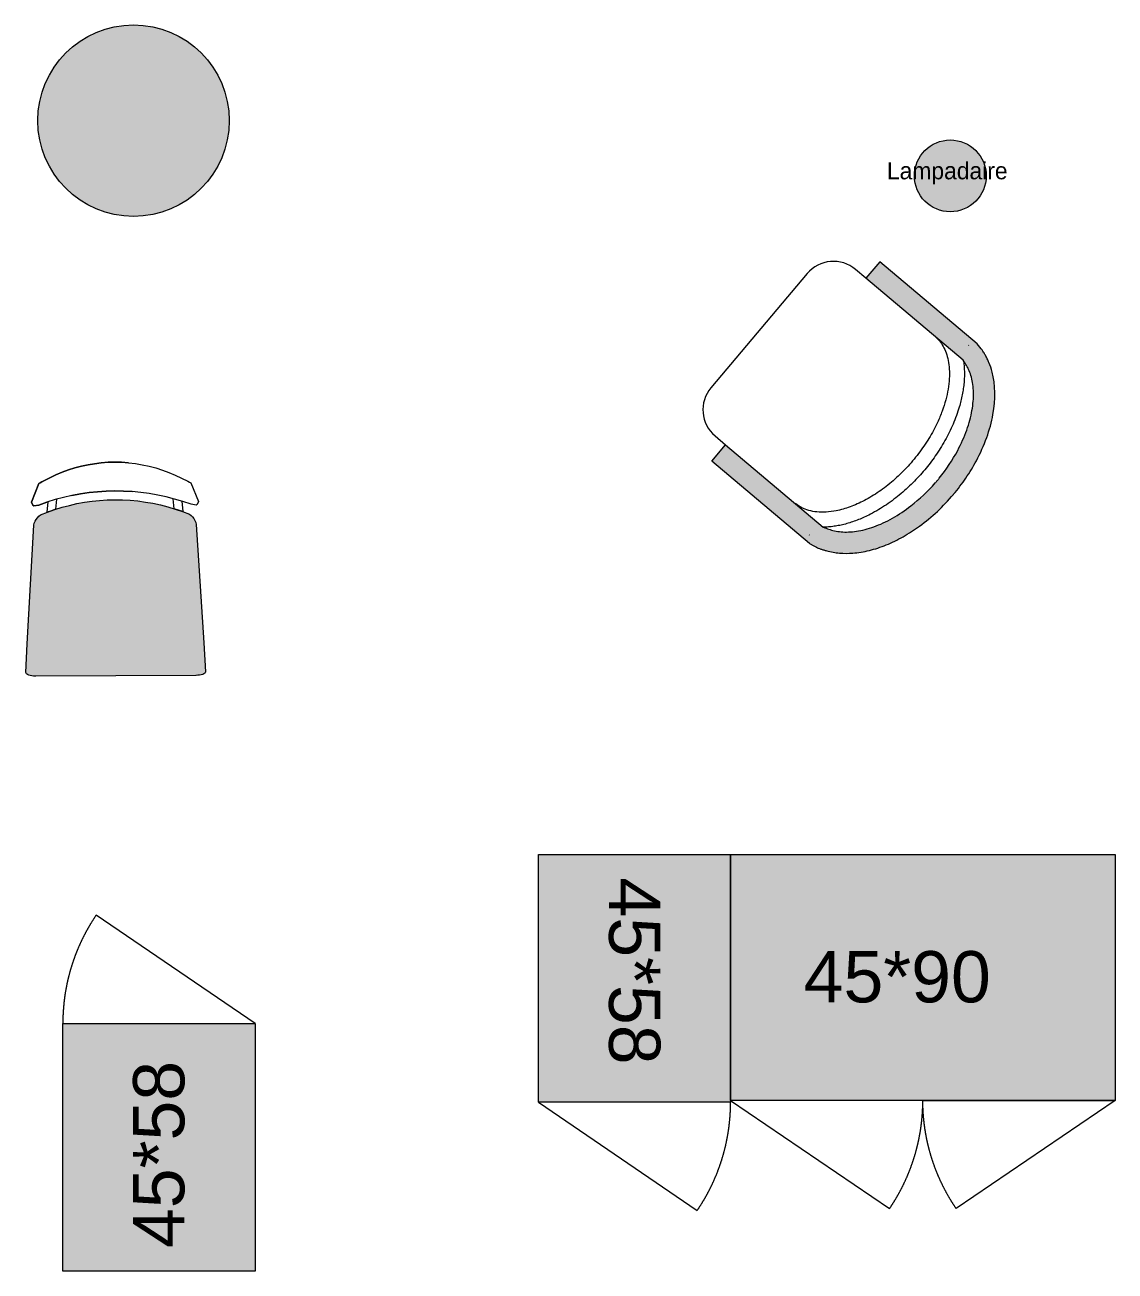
# Model space of a CAD drawing. Header units: metres. Extents: x -159911 to 166640, y -24366 to 155832.
# Drawn here: x -147226 to -121708, y 91900 to 121076 of the extents above; entities that cross this region are included whole.
import ezdxf

# ---------------------------------------------------------------- set-up
doc = ezdxf.new("R2010")
doc.units = ezdxf.units.M
doc.header["$LTSCALE"] = 15
doc.linetypes.add('ACAD_ISO03W100', pattern=[30, 12, -18])
doc.layers.get('0').update_dxf_attribs({"true_color": 0x000000})
doc.layers.add('DV_Furnitures', color=250, linetype='Continuous', lineweight=5, true_color=0x333333)
doc.layers.add('DV_Hatch bedroom', color=7, linetype='Continuous', lineweight=5, true_color=0xff9f7f)
doc.layers.add('DV_Text block', color=20, linetype='Continuous', true_color=0xff3f00)
doc.styles.add('Arial Regular', font='')
doc.styles.add('DM Sans', font='')
doc.styles.get('Arial Regular').set_extended_font_data('Arial')
doc.styles.get('DM Sans').set_extended_font_data('DM Sans')

# ---------------------------------------------------------------- blocks, each defined once
blk = doc.blocks.new('_U1013')
at = {"layer": 'DV_Hatch bedroom', "lineweight": 5, "extrusion": (0, 0, -1)}
blk.add_hatch(color=256, dxfattribs=at).paths.add_polyline_path([(22.5, 58), (-22.5, 58), (-22.5, 0), (22.5, 0)], flags=0)
at = {"color": 0, "linetype": 'ACAD_ISO03W100', "lineweight": 5}
blk.add_line((22.5, 58), (-14.69, 83.33), dxfattribs=at)
at = {"color": 0, "linetype": 'ByBlock', "lineweight": 5}
blk.add_lwpolyline([(-22.5, 58), (22.5, 58), (22.5, 0), (-22.5, 0)], close=True, dxfattribs=at)
at = {"color": 0, "linetype": 'ACAD_ISO03W100', "lineweight": 5}
blk.add_arc((22.5, 58), 45, 145.7454, 180, dxfattribs=at)
at = {"layer": 'DV_Text block', "insert": (-6.05, 5.4), "char_height": 12, "width": 109.8261, "attachment_point": 1, "rotation": 90, "style": 'Arial Regular'}
blk.add_mtext('45*58', dxfattribs=at)
blk = doc.blocks.new('A$C0be1e304')
at = {"layer": 'DV_Hatch bedroom', "lineweight": 5, "extrusion": (0, 0, -1)}
blk.add_hatch(color=256, dxfattribs=at).paths.add_polyline_path([(-90, 25.33), (0, 25.33), (0, 82.92), (-90, 82.92)], flags=0)
at = {"color": 0, "linetype": 'ACAD_ISO03W100', "lineweight": 5}
for p, q in [((45, 25.33), (0, 25.33)), ((0, 25.33), (37.19, 0)), ((45, 25.33), (90, 25.33)), ((90, 25.33), (52.81, 0))]:
    blk.add_line(p, q, dxfattribs=at)
at = {"color": 0, "linetype": 'ByBlock', "lineweight": 5}
blk.add_lwpolyline([(90, 25.33), (0, 25.33), (0, 82.92), (90, 82.92)], close=True, dxfattribs=at)
at = {"color": 0, "linetype": 'ACAD_ISO03W100', "lineweight": 5}
blk.add_arc((0, 25.33), 45, 325.7454, 360, dxfattribs=at)
at = {"color": 0, "linetype": 'ACAD_ISO03W100', "lineweight": 5, "extrusion": (0, 0, -1)}
blk.add_arc((-90, 25.33), 45, 325.7454, 360, dxfattribs=at)
at = {"layer": 'DV_Text block', "insert": (17.1, 60.28), "char_height": 12, "width": 109.6957, "attachment_point": 1, "style": 'Arial Regular'}
blk.add_mtext('45*90', dxfattribs=at)
blk = doc.blocks.new('Table basse')
at = {"layer": 'DV_Hatch bedroom'}
blk.add_hatch(color=256, dxfattribs=at).paths.add_polyline_path([(0.1539, -0.1992), (0.1538, -0.1943), (0.1537, -0.1893), (0.1534, -0.1842), (0.153, -0.1791), (0.1525, -0.174), (0.1518, -0.1688), (0.1511, -0.1637), (0.1502, -0.1585), (0.1491, -0.1532), (0.148, -0.148), (0.1467, -0.1428), (0.1452, -0.1376), (0.1437, -0.1323), (0.142, -0.1271), (0.1401, -0.1219), (0.1382, -0.1167), (0.136, -0.1116), (0.1338, -0.1065), (0.1314, -0.1014), (0.1289, -0.0963), (0.1262, -0.0913), (0.1234, -0.0863), (0.1204, -0.0814), (0.1174, -0.0766), (0.1142, -0.0718), (0.1108, -0.0671), (0.1074, -0.0625), (0.1038, -0.058), (0.1001, -0.0535), (0.0962, -0.0492), (0.0923, -0.0449), (0.0883, -0.0408), (0.0841, -0.0367), (0.0798, -0.0328), (0.0755, -0.0289), (0.071, -0.0252), (0.0665, -0.0216), (0.0619, -0.0182), (0.0572, -0.0149), (0.0524, -0.0116), (0.0476, -0.0086), (0.0427, -0.0056), (0.0377, -0.0028), (0.0327, -0.0001), (0.0277, 0.0024), (0.0226, 0.0048), (0.0174, 0.007), (0.0123, 0.0092), (0.0071, 0.0111), (0.0019, 0.013), (-0.0033, 0.0147), (-0.0086, 0.0162), (-0.0138, 0.0177), (-0.019, 0.019), (-0.0242, 0.0201), (-0.0294, 0.0211), (-0.0346, 0.022), (-0.0398, 0.0228), (-0.045, 0.0235), (-0.0501, 0.024), (-0.0552, 0.0244), (-0.0602, 0.0247), (-0.0653, 0.0248), (-0.0702, 0.0249), (-0.0752, 0.0248), (-0.0802, 0.0247), (-0.0853, 0.0244), (-0.0904, 0.024), (-0.0955, 0.0235), (-0.1006, 0.0228), (-0.1058, 0.022), (-0.111, 0.0211), (-0.1162, 0.0201), (-0.1214, 0.019), (-0.1267, 0.0177), (-0.1319, 0.0162), (-0.1371, 0.0147), (-0.1423, 0.013), (-0.1476, 0.0111), (-0.1527, 0.0092), (-0.1579, 0.007), (-0.163, 0.0048), (-0.1681, 0.0024), (-0.1732, -0.0001), (-0.1782, -0.0028), (-0.1831, -0.0056), (-0.188, -0.0086), (-0.1929, -0.0116), (-0.1977, -0.0149), (-0.2023, -0.0182), (-0.207, -0.0216), (-0.2115, -0.0252), (-0.216, -0.0289), (-0.2203, -0.0328), (-0.2246, -0.0367), (-0.2287, -0.0408), (-0.2328, -0.0449), (-0.2367, -0.0492), (-0.2405, -0.0535), (-0.2442, -0.058), (-0.2478, -0.0625), (-0.2513, -0.0671), (-0.2546, -0.0718), (-0.2578, -0.0766), (-0.2609, -0.0814), (-0.2639, -0.0863), (-0.2667, -0.0913), (-0.2693, -0.0963), (-0.2719, -0.1014), (-0.2743, -0.1065), (-0.2765, -0.1116), (-0.2786, -0.1167), (-0.2806, -0.1219), (-0.2824, -0.1271), (-0.2842, -0.1323), (-0.2857, -0.1376), (-0.2871, -0.1428), (-0.2884, -0.148), (-0.2896, -0.1532), (-0.2906, -0.1585), (-0.2915, -0.1637), (-0.2923, -0.1688), (-0.2929, -0.174), (-0.2935, -0.1791), (-0.2939, -0.1842), (-0.2941, -0.1893), (-0.2943, -0.1943), (-0.2944, -0.1992), (-0.2943, -0.2042), (-0.2941, -0.2092), (-0.2939, -0.2143), (-0.2935, -0.2194), (-0.2929, -0.2245), (-0.2923, -0.2297), (-0.2915, -0.2348), (-0.2906, -0.24), (-0.2896, -0.2452), (-0.2884, -0.2505), (-0.2871, -0.2557), (-0.2857, -0.2609), (-0.2842, -0.2661), (-0.2824, -0.2714), (-0.2806, -0.2766), (-0.2786, -0.2817), (-0.2765, -0.2869), (-0.2743, -0.292), (-0.2719, -0.2971), (-0.2693, -0.3022), (-0.2667, -0.3072), (-0.2639, -0.3122), (-0.2609, -0.3171), (-0.2578, -0.3219), (-0.2546, -0.3267), (-0.2513, -0.3314), (-0.2478, -0.336), (-0.2442, -0.3405), (-0.2405, -0.345), (-0.2367, -0.3493), (-0.2328, -0.3536), (-0.2287, -0.3577), (-0.2246, -0.3618), (-0.2203, -0.3657), (-0.216, -0.3695), (-0.2115, -0.3732), (-0.207, -0.3768), (-0.2023, -0.3803), (-0.1977, -0.3836), (-0.1929, -0.3868), (-0.188, -0.3899), (-0.1831, -0.3929), (-0.1782, -0.3957), (-0.1732, -0.3983), (-0.1681, -0.4009), (-0.163, -0.4033), (-0.1579, -0.4055), (-0.1527, -0.4076), (-0.1476, -0.4096), (-0.1423, -0.4115), (-0.1371, -0.4132), (-0.1319, -0.4147), (-0.1267, -0.4162), (-0.1214, -0.4174), (-0.1162, -0.4186), (-0.111, -0.4196), (-0.1058, -0.4205), (-0.1006, -0.4213), (-0.0955, -0.4219), (-0.0904, -0.4225), (-0.0853, -0.4229), (-0.0802, -0.4232), (-0.0752, -0.4233), (-0.0702, -0.4234), (-0.0653, -0.4233), (-0.0602, -0.4232), (-0.0552, -0.4229), (-0.0501, -0.4225), (-0.045, -0.4219), (-0.0398, -0.4213), (-0.0346, -0.4205), (-0.0294, -0.4196), (-0.0242, -0.4186), (-0.019, -0.4174), (-0.0138, -0.4162), (-0.0086, -0.4147), (-0.0033, -0.4132), (0.0019, -0.4115), (0.0071, -0.4096), (0.0123, -0.4076), (0.0174, -0.4055), (0.0226, -0.4033), (0.0277, -0.4009), (0.0327, -0.3983), (0.0377, -0.3957), (0.0427, -0.3929), (0.0476, -0.3899), (0.0524, -0.3868), (0.0572, -0.3836), (0.0619, -0.3803), (0.0665, -0.3768), (0.071, -0.3732), (0.0755, -0.3695), (0.0798, -0.3657), (0.0841, -0.3618), (0.0883, -0.3577), (0.0923, -0.3536), (0.0962, -0.3493), (0.1001, -0.345), (0.1038, -0.3405), (0.1074, -0.336), (0.1108, -0.3314), (0.1142, -0.3267), (0.1174, -0.3219), (0.1204, -0.3171), (0.1234, -0.3122), (0.1262, -0.3072), (0.1289, -0.3022), (0.1314, -0.2971), (0.1338, -0.292), (0.136, -0.2869), (0.1382, -0.2817), (0.1401, -0.2766), (0.142, -0.2714), (0.1437, -0.2661), (0.1452, -0.2609), (0.1467, -0.2557), (0.148, -0.2505), (0.1491, -0.2452), (0.1502, -0.24), (0.1511, -0.2348), (0.1518, -0.2297), (0.1525, -0.2245), (0.153, -0.2194), (0.1534, -0.2143), (0.1537, -0.2092), (0.1538, -0.2042)], flags=0)
at = {"layer": 'DV_Furnitures'}
blk.add_circle((-0.0702, -0.1992), 0.2241, dxfattribs=at)
blk = doc.blocks.new('_U1022')
at = {"layer": 'DV_Hatch bedroom', "lineweight": 5, "extrusion": (0, 0, -1)}
blk.add_hatch(color=256, dxfattribs=at).paths.add_polyline_path([(-19.61, -0.05), (-19.99, -0.12), (-20.36, -0.23), (-20.64, -0.36), (-20.88, -0.54), (-20.99, -0.68), (-21.03, -0.85), (-20.66, -7.57), (-19.03, -35.35), (-18.9, -35.82), (-18.71, -36.27), (-18.46, -36.69), (-18.16, -37.08), (-17.82, -37.42), (-17.43, -37.72), (-15.77, -38.38), (-14.08, -38.96), (-12.37, -39.49), (-10.63, -39.94), (-8.89, -40.33), (-7.13, -40.64), (-5.35, -40.89), (-3.57, -41.06), (-1.79, -41.17), (0, -41.21), (1.79, -41.17), (3.57, -41.06), (5.35, -40.89), (7.13, -40.64), (8.89, -40.33), (10.63, -39.94), (12.37, -39.49), (14.08, -38.96), (15.77, -38.38), (17.43, -37.72), (17.82, -37.42), (18.16, -37.08), (18.46, -36.69), (18.71, -36.27), (18.9, -35.82), (19.03, -35.35), (20.66, -7.57), (21.03, -0.85), (21, -0.72), (20.94, -0.61), (20.86, -0.51), (20.62, -0.35), (20.36, -0.23), (19.99, -0.12), (19.61, -0.05), (19.22, -0.01), (18.82, 0), (18.73, 0), (-18.73, 0), (-18.82, 0), (-19.22, -0.01)], flags=0)
at = {"color": 0, "linetype": 'ByBlock', "lineweight": 5}
for p, q in [((-19.54, -40.71), (-19.24, -39.99)), ((-19.54, -40.71), (-19.24, -39.99)), ((-17.76, -45.06), (-19.54, -40.71)), ((-17.76, -45.06), (-19.54, -40.71)), ((-19.24, -39.99), (-18.99, -39.86)), ((-19.24, -39.99), (-18.99, -39.86)), ((-18.99, -39.86), (-17.82, -40.05)), ((-18.99, -39.86), (-17.82, -40.05)), ((-17.82, -40.05), (-15.91, -40.71)), ((-17.82, -40.05), (-15.91, -40.71)), ((-15.91, -40.71), (-13.98, -41.3)), ((-15.91, -40.71), (-13.98, -41.3)), ((-15.87, -38.34), (-14.88, -38.69)), ((-15.63, -40.8), (-15.87, -38.34)), ((-15.87, -38.34), (-14.88, -38.69)), ((-15.63, -40.8), (-15.87, -38.34)), ((-14.88, -38.69), (-13.9, -39.02)), ((-14.88, -38.69), (-13.9, -39.02)), ((-13.9, -39.02), (-13.67, -41.38)), ((-13.9, -39.02), (-13.67, -41.38)), ((13.67, -41.38), (13.9, -39.02)), ((13.67, -41.38), (13.9, -39.02)), ((13.9, -39.02), (14.88, -38.69)), ((13.9, -39.02), (14.88, -38.69)), ((13.98, -41.3), (15.91, -40.71)), ((14.88, -38.69), (15.87, -38.34)), ((14.88, -38.69), (15.87, -38.34)), ((15.87, -38.34), (15.63, -40.8)), ((15.87, -38.34), (15.63, -40.8)), ((-13.98, -41.3), (-12.02, -41.81)), ((-13.98, -41.3), (-12.02, -41.81)), ((-12.02, -41.81), (-10.04, -42.24)), ((-12.02, -41.81), (-10.04, -42.24)), ((-10.04, -42.24), (-8.05, -42.6)), ((-10.04, -42.24), (-8.05, -42.6)), ((-8.05, -42.6), (-6.05, -42.89)), ((-8.05, -42.6), (-6.05, -42.89)), ((-6.05, -42.89), (-4.04, -43.09)), ((-6.05, -42.89), (-4.04, -43.09)), ((10.04, -42.24), (12.02, -41.81)), ((12.02, -41.81), (13.98, -41.3)), ((-17.49, -45.22), (-17.76, -45.06)), ((-17.49, -45.22), (-17.76, -45.06)), ((-17.07, -45.46), (-17.49, -45.22)), ((-17.07, -45.46), (-17.49, -45.22)), ((-15.64, -46.22), (-17.07, -45.46)), ((-15.64, -46.22), (-17.07, -45.46)), ((-14.17, -46.92), (-15.64, -46.22)), ((-14.17, -46.92), (-15.64, -46.22)), ((-12.68, -47.55), (-14.17, -46.92)), ((-12.68, -47.55), (-14.17, -46.92)), ((-11.15, -48.11), (-12.68, -47.55)), ((-11.15, -48.11), (-12.68, -47.55)), ((-9.61, -48.6), (-11.15, -48.11)), ((-9.61, -48.6), (-11.15, -48.11)), ((-8.04, -49.02), (-9.61, -48.6)), ((-8.04, -49.02), (-9.61, -48.6)), ((-6.45, -49.37), (-8.04, -49.02)), ((-6.45, -49.37), (-8.04, -49.02)), ((-4.85, -49.64), (-6.45, -49.37)), ((-4.85, -49.64), (-6.45, -49.37)), ((-3.24, -49.85), (-4.85, -49.64)), ((-3.24, -49.85), (-4.85, -49.64))]:
    blk.add_line(p, q, dxfattribs=at)
for points in [[(19.61, -0.05), (19.99, -0.12), (20.36, -0.23), (20.64, -0.36), (20.88, -0.54), (20.99, -0.68), (21.03, -0.85), (20.66, -7.57), (19.03, -35.35), (18.9, -35.82), (18.71, -36.27), (18.46, -36.69), (18.16, -37.08), (17.82, -37.42), (17.43, -37.72), (15.77, -38.38), (14.08, -38.96), (12.37, -39.49), (10.63, -39.94), (8.89, -40.33), (7.13, -40.64), (5.35, -40.89), (3.57, -41.06), (1.79, -41.17), (0, -41.21), (-1.79, -41.17), (-3.57, -41.06), (-5.35, -40.89), (-7.13, -40.64), (-8.89, -40.33), (-10.63, -39.94), (-12.37, -39.49), (-14.08, -38.96), (-15.77, -38.38), (-17.43, -37.72), (-17.82, -37.42), (-18.16, -37.08), (-18.46, -36.69), (-18.71, -36.27), (-18.9, -35.82), (-19.03, -35.35), (-20.66, -7.57), (-21.03, -0.85), (-21, -0.72), (-20.94, -0.61), (-20.86, -0.51), (-20.62, -0.35), (-20.36, -0.23), (-19.99, -0.12), (-19.61, -0.05), (-19.22, -0.01), (-18.82, 0), (-18.73, 0), (18.73, 0), (18.82, 0), (19.22, -0.01)], [(19.61, -0.05), (19.99, -0.12), (20.36, -0.23), (20.64, -0.36), (20.88, -0.54), (20.99, -0.68), (21.03, -0.85), (20.66, -7.57), (19.03, -35.35), (18.9, -35.82), (18.71, -36.27), (18.46, -36.69), (18.16, -37.08), (17.82, -37.42), (17.43, -37.72), (15.77, -38.38), (14.08, -38.96), (12.37, -39.49), (10.63, -39.94), (8.89, -40.33), (7.13, -40.64), (5.35, -40.89), (3.57, -41.06), (1.79, -41.17), (0, -41.21), (-1.79, -41.17), (-3.57, -41.06), (-5.35, -40.89), (-7.13, -40.64), (-8.89, -40.33), (-10.63, -39.94), (-12.37, -39.49), (-14.08, -38.96), (-15.77, -38.38), (-17.43, -37.72), (-17.82, -37.42), (-18.16, -37.08), (-18.46, -36.69), (-18.71, -36.27), (-18.9, -35.82), (-19.03, -35.35), (-20.66, -7.57), (-21.03, -0.85), (-21, -0.72), (-20.94, -0.61), (-20.86, -0.51), (-20.62, -0.35), (-20.36, -0.23), (-19.99, -0.12), (-19.61, -0.05), (-19.22, -0.01), (-18.82, 0), (-18.73, 0), (18.73, 0), (18.82, 0), (19.22, -0.01)], [(15.91, -40.71), (17.82, -40.05), (18.99, -39.86), (19.24, -39.99), (19.54, -40.71), (19.24, -39.99), (18.99, -39.86), (17.82, -40.05)], [(19.54, -40.71), (17.76, -45.06), (17.49, -45.22), (17.76, -45.06)], [(-4.04, -43.09), (-2.02, -43.22), (0, -43.28), (2.02, -43.22), (4.04, -43.09), (6.05, -42.89), (4.04, -43.09), (2.02, -43.22), (0, -43.28), (-2.02, -43.22)], [(6.05, -42.89), (8.05, -42.6), (10.04, -42.24), (8.05, -42.6)], [(14.89, -46.59), (13.78, -47.09), (13.78, -47.09), (12.32, -47.69), (10.84, -48.22), (12.32, -47.69), (13.78, -47.09), (13.78, -47.09)], [(17.07, -45.46), (15.99, -46.04), (14.89, -46.59), (15.99, -46.04)], [(17.49, -45.22), (17.07, -45.46), (17.07, -45.46), (17.07, -45.46)], [(6.26, -49.41), (4.71, -49.66), (3.15, -49.85), (1.57, -49.98), (0, -50.03), (-1.62, -49.97), (-3.24, -49.85), (-1.62, -49.97), (0, -50.03), (1.57, -49.98), (3.15, -49.85), (4.71, -49.66)], [(10.84, -48.22), (9.33, -48.68), (7.8, -49.08), (6.26, -49.41), (7.8, -49.08), (9.33, -48.68)]]:
    blk.add_lwpolyline(points, close=True, dxfattribs=at)
blk.add_lwpolyline([(10.04, -42.24), (12.02, -41.81), (13.98, -41.3), (15.91, -40.71)], dxfattribs=at)
blk = doc.blocks.new('_U1031')
at = {"layer": 'DV_Hatch bedroom'}
blk.add_hatch(color=256, dxfattribs=at).paths.add_polyline_path([(30.5, 41.02), (30.25, 42.51), (30.21, 42.68), (30.19, 42.8), (30.16, 42.88), (30.01, 43.39), (29.86, 43.84), (29.73, 44.21), (29.56, 44.64), (29.37, 45.08), (29.17, 45.52), (28.95, 45.96), (28.68, 46.46), (28.39, 46.96), (28.08, 47.45), (27.75, 47.95), (27.4, 48.42), (27.04, 48.88), (26.66, 49.34), (26.26, 49.79), (25.85, 50.23), (25.42, 50.67), (24.97, 51.09), (24.51, 51.51), (24.03, 51.91), (23.53, 52.31), (23.02, 52.7), (22.5, 53.08), (21.96, 53.46), (21.41, 53.82), (20.84, 54.17), (20.26, 54.51), (19.66, 54.84), (19.06, 55.17), (18.44, 55.48), (17.81, 55.78), (17.17, 56.07), (16.51, 56.35), (15.85, 56.62), (15.18, 56.87), (14.5, 57.12), (13.8, 57.35), (13.1, 57.57), (12.4, 57.78), (11.68, 57.98), (10.95, 58.17), (10.22, 58.35), (9.48, 58.51), (8.33, 58.74), (7.17, 58.94), (6, 59.1), (4.82, 59.24), (3.63, 59.35), (2.44, 59.43), (1.24, 59.48), (0.04, 59.5), (-0.09, 59.5), (-1.45, 59.47), (-2.81, 59.41), (-4.17, 59.3), (-5.51, 59.16), (-6.85, 58.98), (-8.17, 58.76), (-9.48, 58.5), (-10.76, 58.21), (-11.89, 57.91), (-13, 57.59), (-14.09, 57.24), (-15.15, 56.86), (-16.2, 56.46), (-17.22, 56.02), (-18.21, 55.56), (-19.17, 55.08), (-20.1, 54.57), (-20.56, 54.31), (-21.01, 54.04), (-21.45, 53.76), (-21.88, 53.48), (-22.3, 53.19), (-22.71, 52.89), (-23.12, 52.6), (-23.51, 52.29), (-23.9, 51.98), (-24.28, 51.66), (-24.64, 51.34), (-25, 51.02), (-25.35, 50.68), (-25.69, 50.35), (-25.96, 50.06), (-26.23, 49.77), (-26.5, 49.47), (-26.75, 49.17), (-27, 48.87), (-27.24, 48.56), (-27.47, 48.25), (-27.7, 47.94), (-27.91, 47.64), (-28.11, 47.33), (-28.3, 47.02), (-28.48, 46.72), (-28.68, 46.37), (-28.87, 46.02), (-29.05, 45.67), (-29.22, 45.33), (-29.37, 44.99), (-29.52, 44.65), (-29.65, 44.32), (-30, 43.39), (-30.02, 43.32), (-30.04, 43.28), (-30.05, 43.23), (-30.08, 43.11), (-30.13, 42.92), (-30.5, 41.14), (-30.5, 11.21), (-25.5, 11.21), (-25.5, 41.14), (-25.04, 42.4), (-24.91, 42.71), (-24.77, 43.03), (-24.62, 43.35), (-24.45, 43.68), (-24.27, 44.02), (-24.07, 44.36), (-23.86, 44.69), (-23.63, 45.03), (-23.38, 45.37), (-23.12, 45.71), (-22.84, 46.05), (-22.55, 46.39), (-22.24, 46.72), (-21.91, 47.05), (-21.57, 47.38), (-21.21, 47.71), (-20.83, 48.03), (-20.44, 48.35), (-20.03, 48.66), (-19.61, 48.97), (-19.17, 49.27), (-18.72, 49.57), (-18.25, 49.86), (-17.77, 50.15), (-17.27, 50.42), (-16.76, 50.7), (-16.24, 50.96), (-15.71, 51.22), (-15.16, 51.47), (-14.6, 51.71), (-14.03, 51.94), (-13.45, 52.16), (-12.86, 52.38), (-12.26, 52.58), (-11.65, 52.78), (-11.03, 52.96), (-10.4, 53.14), (-9.76, 53.3), (-9.11, 53.46), (-8.46, 53.6), (-7.52, 53.79), (-6.57, 53.96), (-5.61, 54.11), (-4.64, 54.23), (-3.66, 54.33), (-2.67, 54.41), (-1.69, 54.46), (-0.69, 54.49), (0.03, 54.5), (0.75, 54.49), (1.74, 54.46), (2.73, 54.41), (3.71, 54.33), (4.69, 54.23), (5.66, 54.11), (6.62, 53.96), (7.57, 53.79), (8.51, 53.6), (9.17, 53.46), (9.81, 53.3), (10.45, 53.14), (11.08, 52.96), (11.7, 52.78), (12.31, 52.58), (12.91, 52.38), (13.5, 52.16), (14.08, 51.94), (14.65, 51.71), (15.21, 51.47), (15.76, 51.22), (16.29, 50.96), (16.82, 50.7), (17.32, 50.42), (17.82, 50.15), (18.3, 49.86), (18.77, 49.57), (19.22, 49.27), (19.66, 48.97), (20.08, 48.66), (20.49, 48.35), (20.88, 48.03), (21.26, 47.71), (21.62, 47.38), (21.96, 47.05), (22.29, 46.72), (22.6, 46.39), (22.9, 46.05), (23.17, 45.71), (23.44, 45.37), (23.68, 45.03), (23.91, 44.69), (24.12, 44.36), (24.32, 44.02), (24.5, 43.68), (24.66, 43.35), (24.81, 43.03), (24.95, 42.71), (25.07, 42.4), (25.17, 42.11), (25.27, 41.78), (25.5, 41.02), (25.5, 11.21), (30.5, 11.21)], flags=0)
at = {"color": 0, "linetype": 'ByBlock', "lineweight": -2}
for p, q in [((-25.5, 8), (-25.5, 11.21)), ((25.5, 11.21), (25.5, 8)), ((17.5, 0), (-17.5, 0))]:
    blk.add_line(p, q, dxfattribs=at)
for points in [[(-30.5, 41.14), (-30.5, 11.21), (-25.5, 11.21)], [(-25.5, 11.21), (-25.5, 41.14)], [(25.5, 41.02), (25.5, 11.21)], [(30.5, 41.02), (30.5, 11.21), (25.5, 11.21)]]:
    blk.add_lwpolyline(points, dxfattribs=at)
at = {"color": 18, "linetype": 'ByBlock', "lineweight": -2, "true_color": 0x000000}
for points in [[(-29, 39.79), (-29, 39.88)], [(29, 39.74), (29, 39.66)]]:
    blk.add_lwpolyline(points, dxfattribs=at)
at = {"color": 18, "linetype": 'ByBlock', "lineweight": -2, "true_color": 0x000000, "extrusion": (0, 0, -1)}
blk.add_arc((-0.03, 54.5), 5, 89.8303, 90.1697, dxfattribs=at)
at = {"color": 0, "linetype": 'ByBlock', "lineweight": -2, "extrusion": (0, 0, -1)}
for centre, start, end in [((17.5, 8), 270, 0), ((-17.5, 8), 180, 270)]:
    blk.add_arc(centre, 8, start, end, dxfattribs=at)
at = {"color": 0, "linetype": 'ByBlock', "lineweight": -2}
for points, knots in [([(-30.5, 41.14), (-30.12, 43.06), (-30.06, 43.21), (-29.94, 43.56), (-29.87, 43.76), (-29.75, 44.09), (-29.7, 44.21), (-29.61, 44.43), (-29.57, 44.54), (-29.43, 44.87), (-29.33, 45.1), (-29, 45.78), (-28.76, 46.25), (-28.25, 47.12), (-27.99, 47.53), (-27.11, 48.78), (-26.44, 49.58), (-24.8, 51.25), (-23.8, 52.1), (-21.62, 53.69), (-20.44, 54.42), (-17.91, 55.74), (-16.56, 56.34), (-13.75, 57.39), (-12.28, 57.83), (-7.33, 59.05), (-3.66, 59.49), (0.01, 59.5)], [0, 0, 0, 0, 0.037745, 0.037745, 0.075489, 0.075489, 0.09511, 0.09511, 0.114731, 0.114731, 0.153973, 0.153973, 0.232456, 0.232456, 0.299607, 0.299607, 0.436917, 0.436917, 0.598955, 0.598955, 0.760993, 0.760993, 0.923032, 0.923032, 1.08507, 1.08507, 1.452715, 1.452715, 1.452715, 1.452715]), ([(0.04, 59.5), (1.64, 59.5), (3.24, 59.41), (6.4, 59.08), (7.96, 58.83), (13.44, 57.67), (17.12, 56.31), (23.39, 52.71), (25.96, 50.49), (28.21, 47.29), (28.61, 46.62), (29.1, 45.67), (29.24, 45.37), (29.5, 44.79), (29.62, 44.5), (29.77, 44.09), (29.82, 43.96), (29.96, 43.54), (30.05, 43.25), (30.2, 42.78), (30.25, 42.6), (30.5, 41.02)], [1.452715, 1.452715, 1.452715, 1.452715, 1.612992, 1.612992, 1.773268, 1.773268, 2.189398, 2.189398, 2.605527, 2.605527, 2.713863, 2.713863, 2.762518, 2.762518, 2.810835, 2.810835, 2.830809, 2.830809, 2.878333, 2.878333, 2.90543, 2.90543, 2.90543, 2.90543]), ([(-25.5, 41.14), (-25.34, 41.56), (-25.17, 42.05), (-24.72, 43.22), (-24.26, 44.13), (-23, 45.94), (-22.19, 46.84), (-20.22, 48.57), (-19.07, 49.39), (-16.47, 50.9), (-15.02, 51.58), (-11.89, 52.74), (-10.21, 53.23), (-5.97, 54.14), (-3.34, 54.44), (-0.45, 54.5), (-0.21, 54.5), (0.03, 54.5), (0.27, 54.5), (0.51, 54.5), (3.39, 54.44), (6.03, 54.14), (10.26, 53.23), (11.94, 52.74), (15.07, 51.58), (16.52, 50.9), (19.12, 49.39), (20.28, 48.57), (22.24, 46.84), (23.05, 45.94), (24.31, 44.13), (24.77, 43.22), (25.19, 42.05), (25.34, 41.56), (25.5, 41.02)], [0, 0, 0, 0, 0.088903, 0.088903, 0.297018, 0.297018, 0.505134, 0.505134, 0.71325, 0.71325, 0.921366, 0.921366, 1.129481, 1.129481, 1.425819, 1.425819, 1.452715, 1.452715, 1.452715, 1.479611, 1.479611, 1.775949, 1.775949, 1.984065, 1.984065, 2.192181, 2.192181, 2.400296, 2.400296, 2.608412, 2.608412, 2.816528, 2.816528, 2.90543, 2.90543, 2.90543, 2.90543]), ([(25.5, 32.3), (25.5, 32.8), (25.46, 33.29), (25.28, 34.29), (25.14, 34.79), (24.76, 35.8), (24.52, 36.31), (23.93, 37.33), (23.58, 37.84), (22.77, 38.85), (22.31, 39.36), (21.28, 40.34), (20.71, 40.82), (19.46, 41.76), (18.79, 42.21), (17.34, 43.06), (16.58, 43.47), (14.95, 44.23), (14.1, 44.58), (12.33, 45.22), (11.41, 45.51), (9.13, 46.13), (7.75, 46.42), (4.93, 46.86), (3.49, 47.01), (0.58, 47.15), (-0.89, 47.15), (-3.79, 47), (-5.23, 46.85), (-8.04, 46.4), (-9.42, 46.11), (-12.05, 45.39), (-13.31, 44.96), (-15.69, 43.99), (-16.8, 43.45), (-18.84, 42.28), (-19.77, 41.65), (-21.26, 40.47), (-21.85, 39.93), (-22.9, 38.83), (-23.35, 38.27), (-24.13, 37.15), (-24.44, 36.58), (-24.95, 35.46), (-25.14, 34.9), (-25.41, 33.8), (-25.48, 33.25), (-25.5, 32.61), (-25.5, 32.52), (-25.5, 32.44)], [0, 0, 0, 0, 0.117034, 0.117034, 0.234068, 0.234068, 0.351101, 0.351101, 0.468135, 0.468135, 0.585169, 0.585169, 0.702203, 0.702203, 0.819237, 0.819237, 0.93627, 0.93627, 1.053304, 1.053304, 1.170338, 1.170338, 1.333644, 1.333644, 1.49695, 1.49695, 1.660256, 1.660256, 1.823563, 1.823563, 1.986869, 1.986869, 2.150175, 2.150175, 2.313481, 2.313481, 2.476787, 2.476787, 2.606465, 2.606465, 2.736143, 2.736143, 2.865821, 2.865821, 2.995499, 2.995499, 3.125176, 3.125176, 3.146381, 3.146381, 3.146381, 3.146381])]:
    blk.add_open_spline(points, degree=3, knots=knots, dxfattribs=at)
blk.add_rational_spline([(25.5, 41.02), (17.3, 50.57), (0.07, 50.63), (-17.25, 50.7), (-25.5, 41.14)], [0.8713256435, 0.802536862098, 1, 0.801672544615, 0.871932936493], degree=2, knots=[0.511795, 0.511795, 0.511795, 1.570796, 1.570796, 2.634433, 2.634433, 2.634433], dxfattribs=at)
blk = doc.blocks.new('Lampadaire')
at = {"layer": 'DV_Hatch bedroom', "lineweight": 30}
blk.add_hatch(color=256, dxfattribs=at).paths.add_polyline_path([(0.084, 0), (0.0839, 0.0019), (0.0839, 0.0037), (0.0838, 0.0056), (0.0836, 0.0075), (0.0834, 0.0095), (0.0832, 0.0114), (0.0829, 0.0133), (0.0826, 0.0153), (0.0822, 0.0172), (0.0817, 0.0192), (0.0813, 0.0211), (0.0807, 0.0231), (0.0801, 0.0251), (0.0795, 0.027), (0.0788, 0.029), (0.0781, 0.0309), (0.0773, 0.0328), (0.0764, 0.0348), (0.0755, 0.0367), (0.0746, 0.0386), (0.0736, 0.0404), (0.0725, 0.0423), (0.0714, 0.0441), (0.0703, 0.0459), (0.0691, 0.0477), (0.0678, 0.0495), (0.0665, 0.0512), (0.0652, 0.0529), (0.0638, 0.0546), (0.0624, 0.0562), (0.0609, 0.0578), (0.0594, 0.0594), (0.0578, 0.0609), (0.0562, 0.0624), (0.0546, 0.0638), (0.0529, 0.0652), (0.0512, 0.0665), (0.0495, 0.0678), (0.0477, 0.0691), (0.0459, 0.0703), (0.0441, 0.0714), (0.0423, 0.0725), (0.0404, 0.0736), (0.0386, 0.0746), (0.0367, 0.0755), (0.0348, 0.0764), (0.0328, 0.0773), (0.0309, 0.0781), (0.029, 0.0788), (0.027, 0.0795), (0.0251, 0.0801), (0.0231, 0.0807), (0.0211, 0.0813), (0.0192, 0.0817), (0.0172, 0.0822), (0.0153, 0.0826), (0.0133, 0.0829), (0.0114, 0.0832), (0.0095, 0.0834), (0.0075, 0.0836), (0.0056, 0.0838), (0.0037, 0.0839), (0.0019, 0.0839), (0, 0.084), (-0.0019, 0.0839), (-0.0037, 0.0839), (-0.0056, 0.0838), (-0.0075, 0.0836), (-0.0095, 0.0834), (-0.0114, 0.0832), (-0.0133, 0.0829), (-0.0153, 0.0826), (-0.0172, 0.0822), (-0.0192, 0.0817), (-0.0211, 0.0813), (-0.0231, 0.0807), (-0.0251, 0.0801), (-0.027, 0.0795), (-0.029, 0.0788), (-0.0309, 0.0781), (-0.0328, 0.0773), (-0.0348, 0.0764), (-0.0367, 0.0755), (-0.0386, 0.0746), (-0.0404, 0.0736), (-0.0423, 0.0725), (-0.0441, 0.0714), (-0.0459, 0.0703), (-0.0477, 0.0691), (-0.0495, 0.0678), (-0.0512, 0.0665), (-0.0529, 0.0652), (-0.0546, 0.0638), (-0.0562, 0.0624), (-0.0578, 0.0609), (-0.0594, 0.0594), (-0.0609, 0.0578), (-0.0624, 0.0562), (-0.0638, 0.0546), (-0.0652, 0.0529), (-0.0665, 0.0512), (-0.0678, 0.0495), (-0.0691, 0.0477), (-0.0703, 0.0459), (-0.0714, 0.0441), (-0.0725, 0.0423), (-0.0736, 0.0404), (-0.0746, 0.0386), (-0.0755, 0.0367), (-0.0764, 0.0348), (-0.0773, 0.0328), (-0.0781, 0.0309), (-0.0788, 0.029), (-0.0795, 0.027), (-0.0801, 0.0251), (-0.0807, 0.0231), (-0.0813, 0.0211), (-0.0817, 0.0192), (-0.0822, 0.0172), (-0.0826, 0.0153), (-0.0829, 0.0133), (-0.0832, 0.0114), (-0.0834, 0.0095), (-0.0836, 0.0075), (-0.0838, 0.0056), (-0.0839, 0.0037), (-0.0839, 0.0019), (-0.084, 0), (-0.0839, -0.0019), (-0.0839, -0.0037), (-0.0838, -0.0056), (-0.0836, -0.0075), (-0.0834, -0.0095), (-0.0832, -0.0114), (-0.0829, -0.0133), (-0.0826, -0.0153), (-0.0822, -0.0172), (-0.0817, -0.0192), (-0.0813, -0.0211), (-0.0807, -0.0231), (-0.0801, -0.0251), (-0.0795, -0.027), (-0.0788, -0.029), (-0.0781, -0.0309), (-0.0773, -0.0328), (-0.0764, -0.0348), (-0.0755, -0.0367), (-0.0746, -0.0386), (-0.0736, -0.0404), (-0.0725, -0.0423), (-0.0714, -0.0441), (-0.0703, -0.0459), (-0.0691, -0.0477), (-0.0678, -0.0495), (-0.0665, -0.0512), (-0.0652, -0.0529), (-0.0638, -0.0546), (-0.0624, -0.0562), (-0.0609, -0.0578), (-0.0594, -0.0594), (-0.0578, -0.0609), (-0.0562, -0.0624), (-0.0546, -0.0638), (-0.0529, -0.0652), (-0.0512, -0.0665), (-0.0495, -0.0678), (-0.0477, -0.0691), (-0.0459, -0.0703), (-0.0441, -0.0714), (-0.0423, -0.0725), (-0.0404, -0.0736), (-0.0386, -0.0746), (-0.0367, -0.0755), (-0.0348, -0.0764), (-0.0328, -0.0773), (-0.0309, -0.0781), (-0.029, -0.0788), (-0.027, -0.0795), (-0.0251, -0.0801), (-0.0231, -0.0807), (-0.0211, -0.0813), (-0.0192, -0.0817), (-0.0172, -0.0822), (-0.0153, -0.0826), (-0.0133, -0.0829), (-0.0114, -0.0832), (-0.0095, -0.0834), (-0.0075, -0.0836), (-0.0056, -0.0838), (-0.0037, -0.0839), (-0.0019, -0.0839), (0, -0.084), (0.0019, -0.0839), (0.0037, -0.0839), (0.0056, -0.0838), (0.0075, -0.0836), (0.0095, -0.0834), (0.0114, -0.0832), (0.0133, -0.0829), (0.0153, -0.0826), (0.0172, -0.0822), (0.0192, -0.0817), (0.0211, -0.0813), (0.0231, -0.0807), (0.0251, -0.0801), (0.027, -0.0795), (0.029, -0.0788), (0.0309, -0.0781), (0.0328, -0.0773), (0.0348, -0.0764), (0.0367, -0.0755), (0.0386, -0.0746), (0.0404, -0.0736), (0.0423, -0.0725), (0.0441, -0.0714), (0.0459, -0.0703), (0.0477, -0.0691), (0.0495, -0.0678), (0.0512, -0.0665), (0.0529, -0.0652), (0.0546, -0.0638), (0.0562, -0.0624), (0.0578, -0.0609), (0.0594, -0.0594), (0.0609, -0.0578), (0.0624, -0.0562), (0.0638, -0.0546), (0.0652, -0.0529), (0.0665, -0.0512), (0.0678, -0.0495), (0.0691, -0.0477), (0.0703, -0.0459), (0.0714, -0.0441), (0.0725, -0.0423), (0.0736, -0.0404), (0.0746, -0.0386), (0.0755, -0.0367), (0.0764, -0.0348), (0.0773, -0.0328), (0.0781, -0.0309), (0.0788, -0.029), (0.0795, -0.027), (0.0801, -0.0251), (0.0807, -0.0231), (0.0813, -0.0211), (0.0817, -0.0192), (0.0822, -0.0172), (0.0826, -0.0153), (0.0829, -0.0133), (0.0832, -0.0114), (0.0834, -0.0095), (0.0836, -0.0075), (0.0838, -0.0056), (0.0839, -0.0037), (0.0839, -0.0019)], flags=0)
at = {"layer": 'DV_Furnitures'}
blk.add_circle((0, 0), 0.084, dxfattribs=at)
at = {"layer": 'DV_Text block', "insert": (-0.1484, -0.0201), "char_height": 0.04, "width": 0.64913, "attachment_point": 7, "style": 'DM Sans'}
blk.add_mtext('Lampadaire', dxfattribs=at)
blk = doc.blocks.new('_U1014')
at = {"layer": 'DV_Hatch bedroom', "lineweight": 5, "extrusion": (0, 0, -1)}
blk.add_hatch(color=256, dxfattribs=at).paths.add_polyline_path([(22.5, 58), (-22.5, 58), (-22.5, 0), (22.5, 0)], flags=0)
at = {"color": 0, "linetype": 'ACAD_ISO03W100', "lineweight": 5}
blk.add_line((22.5, 58), (-14.69, 83.33), dxfattribs=at)
at = {"color": 0, "linetype": 'ByBlock', "lineweight": 5}
blk.add_lwpolyline([(-22.5, 58), (22.5, 58), (22.5, 0), (-22.5, 0)], close=True, dxfattribs=at)
at = {"color": 0, "linetype": 'ACAD_ISO03W100', "lineweight": 5}
blk.add_arc((22.5, 58), 45, 145.7454, 180, dxfattribs=at)
at = {"layer": 'DV_Text block', "insert": (-6.05, 5.4), "char_height": 12, "width": 109.8261, "attachment_point": 1, "rotation": 90, "style": 'Arial Regular'}
blk.add_mtext('45*58', dxfattribs=at)

msp = doc.modelspace()

# ---------------------------------------------------------------- block references
at = {"xscale": 10000, "yscale": 10000, "zscale": 10000}
msp.add_blockref('Lampadaire', (-125565, 117542), dxfattribs=at)
at = {"layer": 'DV_Furnitures', "lineweight": 5, "xscale": 10000, "yscale": 10000, "zscale": 10000}
msp.add_blockref('Table basse', (-143982, 120827), dxfattribs=at)
at = {"layer": 'DV_Furnitures', "yscale": 100, "zscale": 100}
for name, p, xscale, rotation in [('_U1031', (-130040, 113918), -100, 229.8686388129199), ('_U1022', (-145101, 105839), 100, 180.2618803663883), ('_U1013', (-132958, 101655), 100, 180)]:
    msp.add_blockref(name, p, dxfattribs=dict(at, xscale=xscale, rotation=rotation))
at = {"layer": 'DV_Furnitures', "xscale": 100, "yscale": 100, "zscale": 100}
for name, p in [('A$C0be1e304', (-130708, 93363)), ('_U1014', (-144089, 91900))]:
    msp.add_blockref(name, p, dxfattribs=at)

doc.saveas('drawing.dxf')
